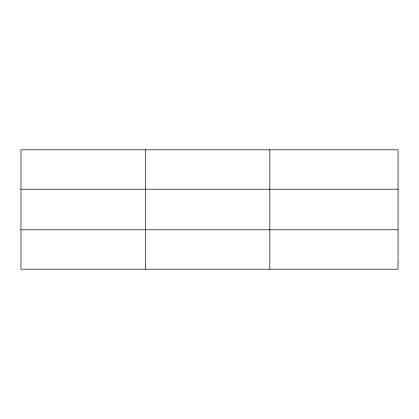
<?xml version="1.0" encoding="UTF-8"?>
<svg xmlns="http://www.w3.org/2000/svg" width="419" height="419" viewBox="0 0 419 419"><rect width="100%" height="100%" fill="white"/><g stroke="black" fill="none" stroke-linecap="round" stroke-linejoin="round"><path stroke-width="0.63" d="M145.393 269.197L145.393 149.803M269.836 269.197L269.836 149.803M20.95 189.205L398.05 189.205M20.95 229.795L398.05 229.795M398.05 263.567L398.05 269.197L20.95 269.197L20.95 149.803L398.05 149.803L398.05 263.567"/></g></svg>
